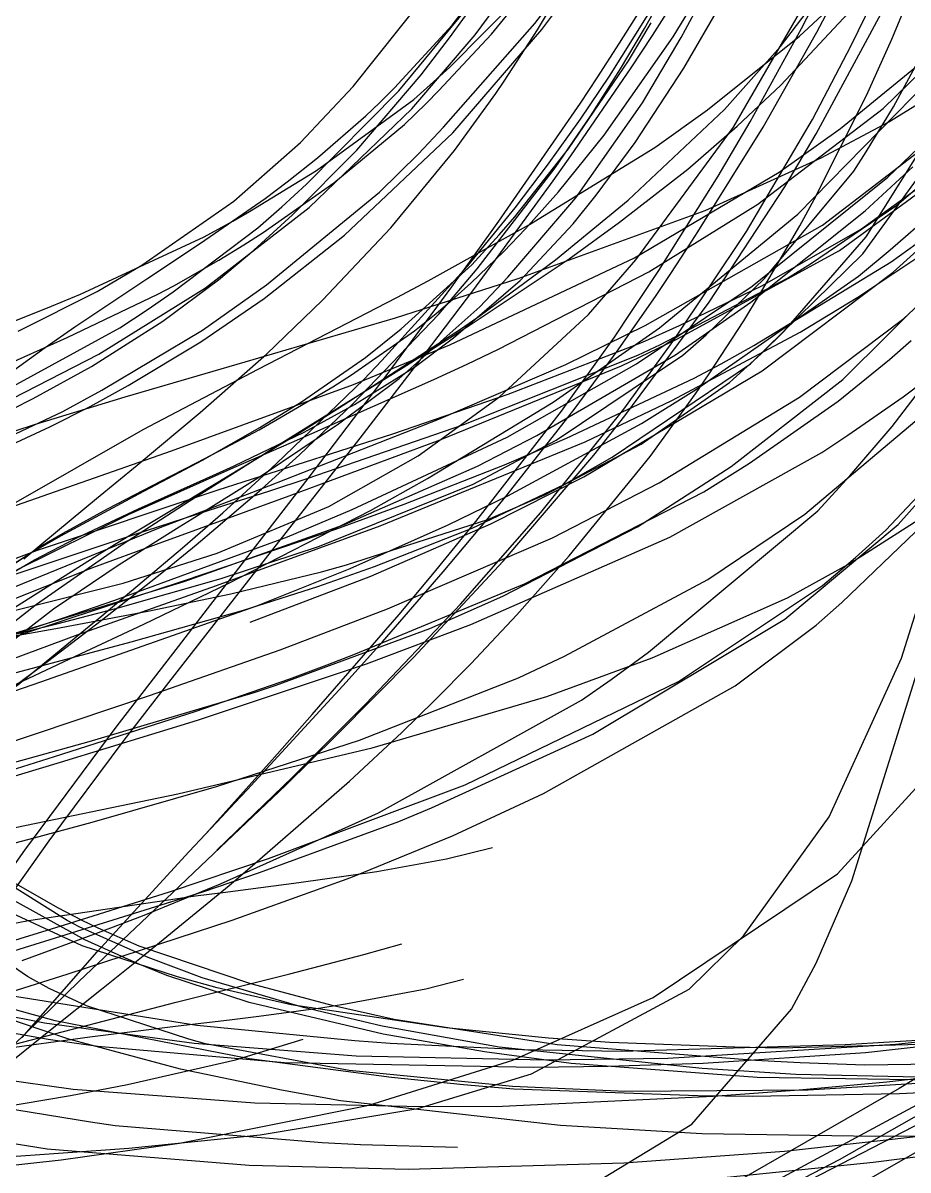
# Model space of a CAD drawing. Header units: metres. Extents: x -307 to 280, y -97 to 158.
# Drawn here: x -232.6 to -191, y -55.1 to -1 of the extents above; entities that cross this region are included whole.
import ezdxf

# ---------------------------------------------------------------- set-up
doc = ezdxf.new("R2010")
doc.units = ezdxf.units.M

msp = doc.modelspace()

# ---------------------------------------------------------------- linework, layer by layer
for p, q in [((-203.367, -1.272, -1547.087), (-200.787, 3.355, -1545.354)), ((-196.964, -2.118, -1514.246), (-192.757, 3.422, -1514.171)), ((-211.351, -1.565, -1519.353), (-207.828, 3.156, -1515.88)), ((-195.97, -1.267, -1548.672), (-194.155, 2.272, -1546.493)), ((-208.534, -1.036, -1522.045), (-206.228, 1.992, -1519.775)), ((-205.018, -3.521, -1548.226), (-201.62, 1.908, -1546.263)), ((-212.551, -1.721, -1523.401), (-210.168, 1.607, -1521.03)), ((-212.429, -1.11, -1529.98), (-210.444, 1.453, -1528.359)), ((-210.575, -1.538, -1522.445), (-208.292, 1.274, -1520.185)), ((-208.409, -1.333, -1542.326), (-206.723, 1.473, -1541.299)), ((-208.211, -1.328, -1521.225), (-206.165, 1.42, -1519.17)), ((-202.022, -1.673, -1533.03), (-200.49, 0.844, -1531.695)), ((-196.954, -3.947, -1514.934), (-192.4, 0.924, -1514.653)), ((-217.092, -4.012, -1525.547), (-213.677, 0.276, -1522.254)), ((-212.531, -3.089, -1527.719), (-209.148, 0.339, -1525.236)), ((-201.645, -1.704, -1537.515), (-200.477, 0.473, -1536.481)), ((-199.179, -5.93, -1526.294), (-195.541, 0.369, -1521.613)), ((-195.254, -1.44, -1547.917), (-194.339, 0.295, -1546.809)), ((-193.633, -2.074, -1542.214), (-192.616, 0.016, -1540.603)), ((-214.937, -4.206, -1522.173), (-211.502, -0.047, -1519.206)), ((-204.544, -1.962, -1548.566), (-203.463, -0.251, -1548.005)), ((-202.995, -1.6, -1548.045), (-201.999, -0.051, -1547.445)), ((-201.513, -3.143, -1533.756), (-199.712, -0.026, -1532.116)), ((-196.071, -1.639, -1518.939), (-194.366, -0.055, -1518.533)), ((-194.142, -5.987, -1530.662), (-187.006, -0.131, -1530.486)), ((-191.719, -1.771, -1542.115), (-191.047, -0.163, -1540.807)), ((-212.834, -5.927, -1525.369), (-208.534, -1.036, -1522.045)), ((-204.124, -2.799, -1534.166), (-203.05, -1, -1533.253)), ((-195.294, -6.24, -1543.687), (-192.222, -0.573, -1539.87)), ((-192.131, -5.047, -1520.779), (-187.931, -0.94, -1519.724)), ((-215.147, -4.064, -1531.512), (-212.429, -1.11, -1529.98)), ((-214.333, -5.055, -1521.684), (-211.351, -1.565, -1519.353)), ((-213.051, -4.201, -1524.456), (-210.575, -1.538, -1522.445)), ((-212.404, -6.188, -1524.552), (-208.211, -1.328, -1521.225)), ((-209.979, -3.748, -1543.027), (-208.409, -1.333, -1542.326)), ((-204.506, -3.18, -1547.67), (-203.367, -1.272, -1547.087)), ((-204.002, -3.134, -1548.547), (-202.995, -1.6, -1548.045)), ((-198.402, -5.673, -1550.799), (-195.97, -1.267, -1548.672)), ((-197.787, -5.915, -1550.245), (-195.254, -1.44, -1547.917)), ((-213.881, -3.459, -1524.572), (-212.551, -1.721, -1523.401)), ((-205.597, -3.593, -1549.007), (-204.544, -1.962, -1548.566)), ((-205.269, -6.299, -1535.005), (-202.022, -1.673, -1533.03)), ((-203.463, -4.778, -1538.745), (-201.645, -1.704, -1537.515)), ((-200.408, -5.101, -1519.647), (-196.071, -1.639, -1518.939)), ((-199.607, -5.089, -1514.149), (-196.964, -2.118, -1514.246)), ((-195.463, -5.561, -1544.607), (-193.633, -2.074, -1542.214)), ((-192.909, -4.434, -1544.134), (-191.719, -1.771, -1542.115)), ((-191.87, -5.674, -1526.352), (-186.904, -2.628, -1525.449)), ((-214.236, -4.617, -1528.754), (-212.531, -3.089, -1527.719)), ((-206.944, -6.948, -1535.844), (-204.124, -2.799, -1534.166)), ((-206.839, -7.269, -1549.346), (-204.002, -3.134, -1548.547)), ((-205.911, -5.399, -1548.212), (-204.506, -3.18, -1547.67)), ((-203.804, -6.642, -1535.319), (-201.513, -3.143, -1533.756)), ((-191.638, -4.96, -1525.981), (-190.602, -3.041, -1524.395)), ((-216.92, -7, -1526.708), (-213.881, -3.459, -1524.572)), ((-210.374, -4.336, -1543.178), (-209.979, -3.748, -1543.027)), ((-206.384, -5.543, -1548.785), (-205.018, -3.521, -1548.226)), ((-206.381, -4.789, -1549.276), (-205.597, -3.593, -1549.007)), ((-196.146, -10.023, -1513.434), (-189.994, -3.734, -1513.46)), ((-219.575, -6.648, -1527.301), (-217.092, -4.012, -1525.547)), ((-219.294, -8.609, -1524.892), (-214.937, -4.206, -1522.173)), ((-215.856, -4.775, -1531.835), (-215.147, -4.064, -1531.512)), ((-213.646, -4.802, -1524.896), (-213.051, -4.201, -1524.456)), ((-199.001, -5.882, -1514.967), (-196.954, -3.947, -1514.934)), ((-191.908, -8.286, -1530.6), (-187.714, -4.25, -1530.293)), ((-191.489, -9.601, -1529.582), (-184.785, -3.836, -1527.684)), ((-218.812, -7.962, -1530.672), (-214.236, -4.617, -1528.754)), ((-216.49, -5.385, -1532.088), (-215.856, -4.775, -1531.835)), ((-214.679, -5.795, -1525.599), (-213.646, -4.802, -1524.896)), ((-212.323, -7.023, -1543.654), (-210.374, -4.336, -1543.178)), ((-210.223, -10.356, -1549.691), (-206.381, -4.789, -1549.276)), ((-206.605, -9.255, -1539.899), (-203.463, -4.778, -1538.745)), ((-195.387, -9.33, -1547.313), (-192.909, -4.434, -1544.134)), ((-219.156, -9.705, -1524.262), (-214.333, -5.055, -1521.684)), ((-218.778, -7.363, -1532.676), (-216.49, -5.385, -1532.088)), ((-207.57, -7.839, -1548.63), (-205.911, -5.399, -1548.212)), ((-204.137, -9.357, -1513.757), (-199.607, -5.089, -1514.149)), ((-202.886, -6.873, -1519.926), (-200.408, -5.101, -1519.647)), ((-198.028, -9.549, -1521.529), (-192.131, -5.047, -1520.779)), ((-194.985, -10.535, -1528.374), (-188.185, -5.319, -1527.274)), ((-192.929, -11.09, -1528.441), (-189.335, -5.338, -1523.531)), ((-192.925, -7.089, -1527.696), (-191.638, -4.96, -1525.981)), ((-217.998, -8.549, -1527.321), (-214.679, -5.795, -1525.599)), ((-214.021, -7.176, -1526.165), (-212.834, -5.927, -1525.369)), ((-207.932, -7.706, -1549.234), (-206.384, -5.543, -1548.785)), ((-203.775, -12.18, -1530.658), (-199.179, -5.93, -1526.294)), ((-201.332, -7.895, -1514.929), (-199.001, -5.882, -1514.967)), ((-200.857, -10.857, -1552.008), (-197.787, -5.915, -1550.245)), ((-199.895, -8.229, -1551.771), (-198.402, -5.673, -1550.799)), ((-198.573, -10.835, -1547.474), (-195.463, -5.561, -1544.607)), ((-195.051, -7.373, -1526.745), (-191.87, -5.674, -1526.352)), ((-193.198, -10.749, -1529.516), (-185.91, -5.445, -1528.106)), ((-217.506, -11.007, -1527.327), (-212.404, -6.188, -1524.552)), ((-207.42, -8.974, -1535.861), (-205.269, -6.299, -1535.005)), ((-197.034, -8.044, -1530.597), (-194.142, -5.987, -1530.662)), ((-196.756, -8.732, -1545.127), (-195.294, -6.24, -1543.687)), ((-194.185, -11.727, -1529.706), (-186.642, -6.198, -1528.678)), ((-222.712, -9.414, -1528.757), (-219.575, -6.648, -1527.301)), ((-219.94, -10.057, -1528.253), (-216.92, -7, -1526.708)), ((-215.316, -10.658, -1543.759), (-212.323, -7.023, -1543.654)), ((-209.479, -10.143, -1536.708), (-206.944, -6.948, -1535.844)), ((-208.786, -10.516, -1520.179), (-202.886, -6.873, -1519.926)), ((-205.646, -9.129, -1536.226), (-203.804, -6.642, -1535.319)), ((-220.202, -8.496, -1532.879), (-218.778, -7.363, -1532.676)), ((-215.857, -8.981, -1527.244), (-214.021, -7.176, -1526.165)), ((-207.666, -8.447, -1549.488), (-206.839, -7.269, -1549.346)), ((-200.516, -9.848, -1527.058), (-195.051, -7.373, -1526.745)), ((-193.515, -8.002, -1528.418), (-192.925, -7.089, -1527.696)), ((-221.97, -9.902, -1531.544), (-218.812, -7.962, -1530.672)), ((-211.258, -12.598, -1548.771), (-207.57, -7.839, -1548.63)), ((-209.458, -9.719, -1549.511), (-207.932, -7.706, -1549.234)), ((-204.555, -10.406, -1514.754), (-201.332, -7.895, -1514.929)), ((-203.847, -12.071, -1530.082), (-197.034, -8.044, -1530.597)), ((-197.725, -13.058, -1532.104), (-193.515, -8.002, -1528.418)), ((-192.983, -9.866, -1531.037), (-190.741, -7.788, -1530.869)), ((-191.661, -12.753, -1529.865), (-186.483, -8.051, -1529.388)), ((-221.33, -10.879, -1528.469), (-217.998, -8.549, -1527.321)), ((-221.242, -9.282, -1532.951), (-220.202, -8.496, -1532.879)), ((-220.443, -9.671, -1525.489), (-219.294, -8.609, -1524.892)), ((-211.413, -13.57, -1549.352), (-207.666, -8.447, -1549.488)), ((-202.692, -12.672, -1552.835), (-199.895, -8.229, -1551.771)), ((-198.307, -13.416, -1530.744), (-191.908, -8.286, -1530.6)), ((-193.088, -11.884, -1532.645), (-190.488, -8.299, -1530.146)), ((-221.177, -13.355, -1529.307), (-215.857, -8.981, -1527.244)), ((-208.969, -10.713, -1536.264), (-207.42, -8.974, -1535.861)), ((-206.735, -10.478, -1536.637), (-205.646, -9.129, -1536.226)), ((-200.321, -14.165, -1547.461), (-196.756, -8.732, -1545.127)), ((-193.331, -13.939, -1533.429), (-185.868, -8.936, -1533.113)), ((-191.797, -11.706, -1529.429), (-188.735, -9.027, -1529.272)), ((-227.05, -12.417, -1529.599), (-222.712, -9.414, -1528.757)), ((-224.274, -11.393, -1532.701), (-221.242, -9.282, -1532.951)), ((-224.043, -13.486, -1525.727), (-219.156, -9.705, -1524.262)), ((-221.576, -10.665, -1526.013), (-220.443, -9.671, -1525.489)), ((-211.69, -12.46, -1549.627), (-209.458, -9.719, -1549.511)), ((-209.8, -12.996, -1540.132), (-206.605, -9.255, -1539.899)), ((-207.559, -12.168, -1513.347), (-204.137, -9.357, -1513.757)), ((-203.169, -12.745, -1521.714), (-198.028, -9.549, -1521.529)), ((-196.052, -10.566, -1548.044), (-195.387, -9.33, -1547.313)), ((-195.548, -12.365, -1530.199), (-191.489, -9.601, -1529.582)), ((-222.765, -10.359, -1531.723), (-221.97, -9.902, -1531.544)), ((-221.767, -11.725, -1528.959), (-219.94, -10.057, -1528.253)), ((-210.211, -10.999, -1536.879), (-209.479, -10.143, -1536.708)), ((-209.317, -13.059, -1526.787), (-200.516, -9.848, -1527.058)), ((-202.672, -15.378, -1513.143), (-196.146, -10.023, -1513.434)), ((-198.369, -14.169, -1531.272), (-192.983, -9.866, -1531.037)), ((-225.56, -13.677, -1527.245), (-221.576, -10.665, -1526.013)), ((-224.108, -11.09, -1531.969), (-222.765, -10.359, -1531.723)), ((-218.53, -14.075, -1543.201), (-215.316, -10.658, -1543.759)), ((-213.553, -13.16, -1520.107), (-208.786, -10.516, -1520.179)), ((-212.439, -13.452, -1549.552), (-210.223, -10.356, -1549.691)), ((-209.989, -11.779, -1536.44), (-208.969, -10.713, -1536.264)), ((-209.231, -13.144, -1537.141), (-206.735, -10.478, -1536.637)), ((-206.926, -12.123, -1514.555), (-204.555, -10.406, -1514.754)), ((-203.333, -15.273, -1528.782), (-194.985, -10.535, -1528.374)), ((-197.952, -13.828, -1549.718), (-196.052, -10.566, -1548.044)), ((-197.852, -13.397, -1529.853), (-193.198, -10.749, -1529.516)), ((-191.163, -14.93, -1514.082), (-186.171, -10.311, -1513.672)), ((-229.288, -13.499, -1532.235), (-224.108, -11.09, -1531.969)), ((-222.243, -11.471, -1528.715), (-221.33, -10.879, -1528.469)), ((-221.284, -13.994, -1528.678), (-217.506, -11.007, -1527.327)), ((-211.504, -12.404, -1537.055), (-210.211, -10.999, -1536.879)), ((-201.988, -15.956, -1549.398), (-198.573, -10.835, -1547.474)), ((-201.423, -11.738, -1552.263), (-200.857, -10.857, -1552.008)), ((-196.791, -15.532, -1532.049), (-192.929, -11.09, -1528.441)), ((-191.751, -12.266, -1534.634), (-190.177, -11.129, -1534.7)), ((-226.801, -13.07, -1532.108), (-224.274, -11.393, -1532.701)), ((-223.433, -13.122, -1529.445), (-221.767, -11.725, -1528.959)), ((-223.42, -12.193, -1528.972), (-222.243, -11.471, -1528.715)), ((-211.54, -13.263, -1536.548), (-209.989, -11.779, -1536.44)), ((-202.136, -12.822, -1552.537), (-201.423, -11.738, -1552.263)), ((-201.852, -15.911, -1529.938), (-194.185, -11.727, -1529.706)), ((-198.382, -17.067, -1535.71), (-193.088, -11.884, -1532.645)), ((-193.3, -12.949, -1529.497), (-191.797, -11.706, -1529.429)), ((-229.148, -13.66, -1529.686), (-227.05, -12.417, -1529.599)), ((-225.544, -13.39, -1529.255), (-223.42, -12.193, -1528.972)), ((-214.827, -15.43, -1536.8), (-211.504, -12.404, -1537.055)), ((-212.533, -16.172, -1528.917), (-203.847, -12.071, -1530.082)), ((-211.586, -15.232, -1513.975), (-206.926, -12.123, -1514.555)), ((-211.115, -14.792, -1512.83), (-207.559, -12.168, -1513.347)), ((-206.01, -14.752, -1532.371), (-203.775, -12.18, -1530.658)), ((-198.225, -16.213, -1534.155), (-191.751, -12.266, -1534.634)), ((-196.632, -13.044, -1530.318), (-195.548, -12.365, -1530.199)), ((-215.736, -16.908, -1549.068), (-211.69, -12.46, -1549.627)), ((-213.061, -14.725, -1548.607), (-211.258, -12.598, -1548.771)), ((-210.244, -16.38, -1521.352), (-203.169, -12.745, -1521.714)), ((-203.976, -14.614, -1553.119), (-202.692, -12.672, -1552.835)), ((-202.823, -13.847, -1552.756), (-202.136, -12.822, -1552.537)), ((-200.922, -18.26, -1529.717), (-193.3, -12.949, -1529.497)), ((-197.832, -17.406, -1530.285), (-191.661, -12.753, -1529.865)), ((-230.191, -15.329, -1530.667), (-226.801, -13.07, -1532.108)), ((-229.937, -13.784, -1532.235), (-229.288, -13.499, -1532.235)), ((-229.075, -16.615, -1526.205), (-224.043, -13.486, -1525.727)), ((-226.297, -13.795, -1529.319), (-225.544, -13.39, -1529.255)), ((-226.053, -15.068, -1529.887), (-223.433, -13.122, -1529.445)), ((-224.192, -15.492, -1530.033), (-221.177, -13.355, -1529.307)), ((-215.534, -17.638, -1548.868), (-212.439, -13.452, -1549.552)), ((-215.104, -14.9, -1526.252), (-209.317, -13.059, -1526.787)), ((-215.039, -13.954, -1520.05), (-213.553, -13.16, -1520.107)), ((-212.363, -15.854, -1537.109), (-209.231, -13.144, -1537.141)), ((-212.302, -13.948, -1536.551), (-211.54, -13.263, -1536.548)), ((-211.125, -14.385, -1540.036), (-209.8, -12.996, -1540.132)), ((-203.741, -17.08, -1530.667), (-198.307, -13.416, -1530.744)), ((-202.619, -16.161, -1530.46), (-196.632, -13.044, -1530.318)), ((-201.717, -15.273, -1529.864), (-197.852, -13.397, -1529.853)), ((-200.473, -15.713, -1533.855), (-197.725, -13.058, -1532.104)), ((-194.037, -17.804, -1520.77), (-189.627, -13.437, -1519.774)), ((-232.875, -15.533, -1529.239), (-229.148, -13.66, -1529.686)), ((-231.301, -14.36, -1532.186), (-229.937, -13.784, -1532.235)), ((-230.553, -15.839, -1529.09), (-226.297, -13.795, -1529.319)), ((-226.797, -14.533, -1527.524), (-225.56, -13.677, -1527.245)), ((-224.259, -16.043, -1529.352), (-221.284, -13.994, -1528.678)), ((-221.572, -17.327, -1519.489), (-215.039, -13.954, -1520.05)), ((-213.726, -16.64, -1548.9), (-211.413, -13.57, -1549.352)), ((-213.182, -14.699, -1536.504), (-212.302, -13.948, -1536.551)), ((-204.611, -16.407, -1553.096), (-202.823, -13.847, -1552.756)), ((-198.697, -15.046, -1550.282), (-197.952, -13.828, -1549.718)), ((-196.045, -15.581, -1533.47), (-193.331, -13.939, -1533.429)), ((-234.571, -15.66, -1531.815), (-231.301, -14.36, -1532.186)), ((-228.082, -15.372, -1527.746), (-226.797, -14.533, -1527.524)), ((-221.178, -16.615, -1542.305), (-218.53, -14.075, -1543.201)), ((-214.514, -17.408, -1539.102), (-211.125, -14.385, -1540.036)), ((-204.297, -19.524, -1548.777), (-200.321, -14.165, -1547.461)), ((-201.909, -16.651, -1531.342), (-198.369, -14.169, -1531.272)), ((-229.409, -17.192, -1529.956), (-226.053, -15.068, -1529.887)), ((-222.173, -16.982, -1525.201), (-215.104, -14.9, -1526.252)), ((-217.112, -18.958, -1547.583), (-213.061, -14.725, -1548.607)), ((-214.195, -15.512, -1536.387), (-213.182, -14.699, -1536.504)), ((-211.992, -15.412, -1512.693), (-211.115, -14.792, -1512.83)), ((-210.201, -18.624, -1534.767), (-206.01, -14.752, -1532.371)), ((-204.79, -15.813, -1553.233), (-203.976, -14.614, -1553.119)), ((-200.323, -17.542, -1551.266), (-198.697, -15.046, -1550.282)), ((-196.069, -18.64, -1514.272), (-191.163, -14.93, -1514.082)), ((-233.271, -18.216, -1527.815), (-228.082, -15.372, -1527.746)), ((-231.603, -16.299, -1529.887), (-230.191, -15.329, -1530.667)), ((-228.924, -18.319, -1530.419), (-224.192, -15.492, -1530.033)), ((-217.832, -19.2, -1511.631), (-211.992, -15.412, -1512.693)), ((-217.17, -17.589, -1535.602), (-214.195, -15.512, -1536.387)), ((-216.515, -16.78, -1536.43), (-214.827, -15.43, -1536.8)), ((-212.366, -15.738, -1513.866), (-211.586, -15.232, -1513.975)), ((-207.677, -18.881, -1512.781), (-202.672, -15.378, -1513.143)), ((-207.072, -17.1, -1528.77), (-203.333, -15.273, -1528.782)), ((-203.459, -16.053, -1529.812), (-201.717, -15.273, -1529.864)), ((-202.086, -18.801, -1533.388), (-196.045, -15.581, -1533.47)), ((-197.872, -16.606, -1532.895), (-196.791, -15.532, -1532.049)), ((-233.939, -17.342, -1528.415), (-230.553, -15.839, -1529.09)), ((-227.684, -18.094, -1529.7), (-224.259, -16.043, -1529.352)), ((-217.073, -18.047, -1528.153), (-212.533, -16.172, -1528.917)), ((-214.732, -17.238, -1513.492), (-212.366, -15.738, -1513.866)), ((-214.205, -17.222, -1536.838), (-212.363, -15.854, -1537.109)), ((-209.79, -18.505, -1529.238), (-203.459, -16.053, -1529.812)), ((-207.286, -19.298, -1553.185), (-204.79, -15.813, -1553.233)), ((-204.46, -17.165, -1529.908), (-201.852, -15.911, -1529.938)), ((-204.348, -19.207, -1550.196), (-201.988, -15.956, -1549.398)), ((-203.681, -16.669, -1530.447), (-202.619, -16.161, -1530.46)), ((-201.558, -16.663, -1534.445), (-200.473, -15.713, -1533.855)), ((-191.828, -16.863, -1517.827), (-190.817, -15.97, -1517.741)), ((-233.719, -19.006, -1525.847), (-229.075, -16.615, -1526.205)), ((-233.523, -17.694, -1528.556), (-231.603, -16.299, -1529.887)), ((-224.291, -19.362, -1540.729), (-221.178, -16.615, -1542.305)), ((-216.755, -20.568, -1547.859), (-213.726, -16.64, -1548.9)), ((-211.878, -19.938, -1529.69), (-203.681, -16.669, -1530.447)), ((-211.725, -17.091, -1521.227), (-210.244, -16.38, -1521.352)), ((-208.438, -20.455, -1531.263), (-201.909, -16.651, -1531.342)), ((-207.525, -20.664, -1536.405), (-201.558, -16.663, -1534.445)), ((-206.63, -19.154, -1553.18), (-204.611, -16.407, -1553.096)), ((-199.764, -17.074, -1534.02), (-198.225, -16.213, -1534.155)), ((-199.373, -17.946, -1533.92), (-197.872, -16.606, -1532.895)), ((-191.708, -20.019, -1531.144), (-189.083, -16.588, -1530.836)), ((-191.427, -24.644, -1533.052), (-184.359, -16.702, -1531.853)), ((-232.166, -18.702, -1529.67), (-229.409, -17.192, -1529.956)), ((-227.835, -18.634, -1524.096), (-222.173, -16.982, -1525.201)), ((-219.528, -18.859, -1535.281), (-216.515, -16.78, -1536.43)), ((-218.998, -19.89, -1512.685), (-214.732, -17.238, -1513.492)), ((-217.021, -18.992, -1536.016), (-214.205, -17.222, -1536.838)), ((-216.595, -17.809, -1548.881), (-215.736, -16.908, -1549.068)), ((-213.285, -17.817, -1521.069), (-211.725, -17.091, -1521.227)), ((-213.063, -19.687, -1528.466), (-207.072, -17.1, -1528.77)), ((-212.996, -20.66, -1529.298), (-204.46, -17.165, -1529.908)), ((-209.835, -20.53, -1530.384), (-203.741, -17.08, -1530.667)), ((-204.896, -21.472, -1537.544), (-198.382, -17.067, -1535.71)), ((-201.032, -17.754, -1533.902), (-199.764, -17.074, -1534.02)), ((-194.255, -18.825, -1517.971), (-191.828, -16.863, -1517.827)), ((-192.009, -24.906, -1533.291), (-184.628, -17.053, -1532.584)), ((-226.977, -20.163, -1518.773), (-221.572, -17.327, -1519.489)), ((-220.71, -21.788, -1547.393), (-216.595, -17.809, -1548.881)), ((-219.998, -20.772, -1520.038), (-213.285, -17.817, -1521.069)), ((-219.211, -22.476, -1547.429), (-215.534, -17.638, -1548.868)), ((-218.041, -18.154, -1535.303), (-217.17, -17.589, -1535.602)), ((-217.78, -19.906, -1537.564), (-214.929, -17.756, -1538.956)), ((-214.929, -17.756, -1538.956), (-214.514, -17.408, -1539.102)), ((-207.038, -20.581, -1533.231), (-201.032, -17.754, -1533.902)), ((-206.222, -22.396, -1530.56), (-197.832, -17.406, -1530.285)), ((-200.963, -18.488, -1551.599), (-200.323, -17.542, -1551.266)), ((-199.293, -21.916, -1521.402), (-194.037, -17.804, -1520.77)), ((-230.768, -19.317, -1530.405), (-228.924, -18.319, -1530.419)), ((-229.481, -19.076, -1529.74), (-227.684, -18.094, -1529.7)), ((-225.645, -21.179, -1526.358), (-217.073, -18.047, -1528.153)), ((-220.73, -19.733, -1534.049), (-218.041, -18.154, -1535.303)), ((-203.528, -20.853, -1535.952), (-199.373, -17.946, -1533.92)), ((-203.509, -19.877, -1529.763), (-200.922, -18.26, -1529.717)), ((-195.817, -24.161, -1520.024), (-188.419, -17.916, -1518.872)), ((-191.191, -18.621, -1523.479), (-190.173, -17.857, -1523.377)), ((-233.143, -19.201, -1529.513), (-232.166, -18.702, -1529.67)), ((-232.092, -19.924, -1523.116), (-227.835, -18.634, -1524.096)), ((-221.481, -20.07, -1534.289), (-219.528, -18.859, -1535.281)), ((-215.228, -20.376, -1528.45), (-209.79, -18.505, -1529.238)), ((-214.03, -21.409, -1536.307), (-210.201, -18.624, -1534.767)), ((-213.587, -22.474, -1512.189), (-207.677, -18.881, -1512.781)), ((-206.16, -20.752, -1533.243), (-202.086, -18.801, -1533.388)), ((-203.097, -21.431, -1552.394), (-200.963, -18.488, -1551.599)), ((-202.687, -22.677, -1514.306), (-196.069, -18.64, -1514.272)), ((-198.432, -21.747, -1518.081), (-194.255, -18.825, -1517.971)), ((-193.79, -20.435, -1523.708), (-191.191, -18.621, -1523.479)), ((-235.806, -21.687, -1529.669), (-230.768, -19.317, -1530.405)), ((-231.373, -20.037, -1529.661), (-229.481, -19.076, -1529.74)), ((-227.267, -21.85, -1538.715), (-224.291, -19.362, -1540.729)), ((-219.732, -20.383, -1511.257), (-217.832, -19.2, -1511.631)), ((-219.62, -21.354, -1546.655), (-217.112, -18.958, -1547.583)), ((-219.394, -20.287, -1535.014), (-217.021, -18.992, -1536.016)), ((-211.318, -24.494, -1552.189), (-207.286, -19.298, -1553.185)), ((-209.835, -23.239, -1552.717), (-206.63, -19.154, -1553.18)), ((-208.251, -24.079, -1550.578), (-204.348, -19.207, -1550.196)), ((-235.734, -21.1, -1522.169), (-232.092, -19.924, -1523.116)), ((-221.868, -23.131, -1527.491), (-213.063, -19.687, -1528.466)), ((-221.519, -20.175, -1533.626), (-220.73, -19.733, -1534.049)), ((-221.326, -22.279, -1535.135), (-217.78, -19.906, -1537.564)), ((-220.737, -20.968, -1512.324), (-218.998, -19.89, -1512.685)), ((-219.252, -22.471, -1528.459), (-211.878, -19.938, -1529.69)), ((-209.809, -23.287, -1529.766), (-203.509, -19.877, -1529.763)), ((-205.75, -21.37, -1549.049), (-204.297, -19.524, -1548.777)), ((-191.263, -30.94, -1528.526), (-187.737, -19.653, -1524.127)), ((-233.973, -21.249, -1529.344), (-231.373, -20.037, -1529.661)), ((-233.287, -23.78, -1517.619), (-226.977, -20.163, -1518.773)), ((-224.968, -23.553, -1510.103), (-219.732, -20.383, -1511.257)), ((-224.193, -21.605, -1532.533), (-221.481, -20.07, -1534.289)), ((-223.113, -21.03, -1532.649), (-221.519, -20.175, -1533.626)), ((-222.694, -21.873, -1533.099), (-219.394, -20.287, -1535.014)), ((-222.27, -22.637, -1527.065), (-215.228, -20.376, -1528.45)), ((-217.132, -23.939, -1529.78), (-209.835, -20.53, -1530.384)), ((-211.231, -21.897, -1531.173), (-208.438, -20.455, -1531.263)), ((-195.022, -21.251, -1523.807), (-193.79, -20.435, -1523.708)), ((-193.699, -22.352, -1531.315), (-191.708, -20.019, -1531.144)), ((-224.817, -23.543, -1511.368), (-220.737, -20.968, -1512.324)), ((-224.434, -21.718, -1531.735), (-223.113, -21.03, -1532.649)), ((-222.71, -21.953, -1519.531), (-219.998, -20.772, -1520.038)), ((-220.104, -23.293, -1528.409), (-212.996, -20.66, -1529.298)), ((-218.294, -22.542, -1547.188), (-216.755, -20.568, -1547.859)), ((-215.821, -24.703, -1532.564), (-206.16, -20.752, -1533.243)), ((-211.437, -22.748, -1537.097), (-207.525, -20.664, -1536.405)), ((-209.971, -21.838, -1532.866), (-207.038, -20.581, -1533.231)), ((-208.071, -23.241, -1537.335), (-203.528, -20.853, -1535.952)), ((-233.924, -24.072, -1524.272), (-225.645, -21.179, -1526.358)), ((-226.917, -23.059, -1530.337), (-224.193, -21.605, -1532.533)), ((-221.407, -22.97, -1545.861), (-219.62, -21.354, -1546.655)), ((-218.235, -23.786, -1537.386), (-214.03, -21.409, -1536.307)), ((-210.033, -26.367, -1548.986), (-205.75, -21.37, -1549.049)), ((-207.16, -22.753, -1537.927), (-204.896, -21.472, -1537.544)), ((-206.913, -26.116, -1552.94), (-203.097, -21.431, -1552.394)), ((-202.18, -25.24, -1524.275), (-195.022, -21.251, -1523.807)), ((-229.178, -23.42, -1537.171), (-227.267, -21.85, -1538.715)), ((-226.824, -23.788, -1518.629), (-222.71, -21.953, -1519.531)), ((-225.669, -22.351, -1530.786), (-224.434, -21.718, -1531.735)), ((-223.528, -22.256, -1532.552), (-222.694, -21.873, -1533.099)), ((-222.693, -23.604, -1546.467), (-220.71, -21.788, -1547.393)), ((-217.499, -24.635, -1530.78), (-211.231, -21.897, -1531.173)), ((-214.683, -23.677, -1532.208), (-209.971, -21.838, -1532.866)), ((-203.697, -24.747, -1521.627), (-199.293, -21.916, -1521.402)), ((-200.569, -23.103, -1518.099), (-198.432, -21.747, -1518.081)), ((-228.668, -23.908, -1527.944), (-225.669, -22.351, -1530.786)), ((-227.204, -23.902, -1529.491), (-223.528, -22.256, -1532.552)), ((-224.673, -24.375, -1532.157), (-221.326, -22.279, -1535.135)), ((-223.441, -23.009, -1526.812), (-222.27, -22.637, -1527.065)), ((-222.315, -26.501, -1545.766), (-219.211, -22.476, -1547.429)), ((-221.216, -26.256, -1545.57), (-218.294, -22.542, -1547.188)), ((-221.02, -23.054, -1528.115), (-219.252, -22.471, -1528.459)), ((-216.276, -23.986, -1511.871), (-213.587, -22.474, -1512.189)), ((-210.602, -24.615, -1530.585), (-206.222, -22.396, -1530.56)), ((-207.71, -25.27, -1514.223), (-202.687, -22.677, -1514.306)), ((-195.212, -23.992, -1531.417), (-193.699, -22.352, -1531.315)), ((-231.964, -25.845, -1524.593), (-223.441, -23.009, -1526.812)), ((-227.381, -23.304, -1529.933), (-226.917, -23.059, -1530.337)), ((-226.175, -24.784, -1526.853), (-221.868, -23.131, -1527.491)), ((-223.868, -23.972, -1527.503), (-221.02, -23.054, -1528.115)), ((-223.559, -24.822, -1544.743), (-221.407, -22.97, -1545.861)), ((-218.674, -25.666, -1537.22), (-211.437, -22.748, -1537.097)), ((-211.494, -24.808, -1538.231), (-207.16, -22.753, -1537.927)), ((-209.024, -27.441, -1517.911), (-200.569, -23.103, -1518.099)), ((-193.653, -26.452, -1533.466), (-188.342, -23.043, -1532.075)), ((-231.661, -25.473, -1534.761), (-229.178, -23.42, -1537.171)), ((-230.852, -25.178, -1526.214), (-227.381, -23.304, -1529.933)), ((-228.329, -25.59, -1509.292), (-224.968, -23.553, -1510.103)), ((-226.422, -24.576, -1510.964), (-224.817, -23.543, -1511.368)), ((-226.349, -25.563, -1527.367), (-220.104, -23.293, -1528.409)), ((-223.228, -24.086, -1546.197), (-222.693, -23.604, -1546.467)), ((-217.911, -24.855, -1531.716), (-214.683, -23.677, -1532.208)), ((-212.613, -24.665, -1529.73), (-209.809, -23.287, -1529.766)), ((-210.87, -24.516, -1552.474), (-209.835, -23.239, -1552.717)), ((-210.742, -24.4, -1537.872), (-208.071, -23.241, -1537.335)), ((-232.925, -26.782, -1517.014), (-227.669, -24.172, -1518.432)), ((-230.751, -25.056, -1525.55), (-228.668, -23.908, -1527.944)), ((-230.103, -25.272, -1526.406), (-227.204, -23.902, -1529.491)), ((-227.669, -24.172, -1518.432), (-226.824, -23.788, -1518.629)), ((-227.459, -25.121, -1526.637), (-223.868, -23.972, -1527.503)), ((-225.122, -25.744, -1545.123), (-223.228, -24.086, -1546.197)), ((-223.498, -25.991, -1537.966), (-218.235, -23.786, -1537.386)), ((-222.953, -27.4, -1510.861), (-216.276, -23.986, -1511.871)), ((-220.18, -25.219, -1529.462), (-217.132, -23.939, -1529.78)), ((-212.035, -28.398, -1550.143), (-208.251, -24.079, -1550.578)), ((-203.181, -30.656, -1531.613), (-195.212, -23.992, -1531.417)), ((-200.391, -27.239, -1520.379), (-195.817, -24.161, -1520.024)), ((-234.055, -27.991, -1525.304), (-226.175, -24.784, -1526.853)), ((-228.114, -26.525, -1528.325), (-225.283, -24.753, -1531.563)), ((-227.962, -25.585, -1510.557), (-226.422, -24.576, -1510.964)), ((-225.283, -24.753, -1531.563), (-224.673, -24.375, -1532.157)), ((-225.046, -27.332, -1529.981), (-217.499, -24.635, -1530.78)), ((-224.487, -25.599, -1544.22), (-223.559, -24.822, -1544.743)), ((-223.966, -26.92, -1530.667), (-217.911, -24.855, -1531.716)), ((-223.522, -27.522, -1531.754), (-215.821, -24.703, -1532.564)), ((-217.404, -26.547, -1538.246), (-210.742, -24.4, -1537.872)), ((-217.238, -26.714, -1529.589), (-212.613, -24.665, -1529.73)), ((-216.252, -27.083, -1530.449), (-210.602, -24.615, -1530.585)), ((-216.084, -26.621, -1538.122), (-211.494, -24.808, -1538.231)), ((-213.336, -26.977, -1551.417), (-211.318, -24.494, -1552.189)), ((-212.845, -26.878, -1551.83), (-210.87, -24.516, -1552.474)), ((-210.038, -28.015, -1521.542), (-203.697, -24.747, -1521.627)), ((-196.76, -29.098, -1533.642), (-191.427, -24.644, -1533.052)), ((-233.577, -27.166, -1524.916), (-227.459, -25.121, -1526.637)), ((-232.372, -26.042, -1524.306), (-230.852, -25.178, -1526.214)), ((-232.098, -26.312, -1523.83), (-230.103, -25.272, -1526.406)), ((-231.829, -25.685, -1524.154), (-230.751, -25.056, -1525.55)), ((-228.315, -28.202, -1528.303), (-220.18, -25.219, -1529.462)), ((-215.468, -28.618, -1513.909), (-207.71, -25.27, -1514.223)), ((-211.552, -29.346, -1524.772), (-202.18, -25.24, -1524.275)), ((-194.084, -28.321, -1534.166), (-190.604, -24.98, -1533.821)), ((-193.429, -26.199, -1533.394), (-192.009, -24.906, -1533.291)), ((-238.191, -28.197, -1522.668), (-231.964, -25.845, -1524.593)), ((-233.783, -26.966, -1521.115), (-231.829, -25.685, -1524.154)), ((-232.608, -26.267, -1533.743), (-231.661, -25.473, -1534.761)), ((-232.001, -28.393, -1509.371), (-227.962, -25.585, -1510.557)), ((-229.352, -26.673, -1526.793), (-226.349, -25.563, -1527.367)), ((-229.162, -26.098, -1509.084), (-228.329, -25.59, -1509.292)), ((-228.929, -28.94, -1542.406), (-225.122, -25.744, -1545.123)), ((-226.105, -26.917, -1543.223), (-224.487, -25.599, -1544.22)), ((-223.309, -27.192, -1536.8), (-218.674, -25.666, -1537.22)), ((-234.395, -27.303, -1521.286), (-232.372, -26.042, -1524.306)), ((-233.387, -27.055, -1521.906), (-232.098, -26.312, -1523.83)), ((-233.293, -28.709, -1507.96), (-229.162, -26.098, -1509.084)), ((-227.919, -27.407, -1537.93), (-223.498, -25.991, -1537.966)), ((-225.774, -32.079, -1542.157), (-221.216, -26.256, -1545.57)), ((-214.254, -30.901, -1548.071), (-210.033, -26.367, -1548.986)), ((-209.385, -28.901, -1552.908), (-206.913, -26.116, -1552.94)), ((-196.633, -28.089, -1534.028), (-193.653, -26.452, -1533.466)), ((-194.983, -27.512, -1533.492), (-193.429, -26.199, -1533.394)), ((-235.586, -29.157, -1525.374), (-229.352, -26.673, -1526.793)), ((-231.207, -28.62, -1523.852), (-228.114, -26.525, -1528.325)), ((-227.799, -28.259, -1542.073), (-226.105, -26.917, -1543.223)), ((-225.262, -27.352, -1530.428), (-223.966, -26.92, -1530.667)), ((-225.163, -30.181, -1543.875), (-222.315, -26.501, -1545.766)), ((-222.853, -27.915, -1537.94), (-218.576, -26.879, -1538.245)), ((-221.629, -28.472, -1529.364), (-217.238, -26.714, -1529.589)), ((-218.751, -27.56, -1537.909), (-216.084, -26.621, -1538.122)), ((-218.576, -26.879, -1538.245), (-217.404, -26.547, -1538.246)), ((-215.711, -30.166, -1550.534), (-212.845, -26.878, -1551.83)), ((-214.925, -28.88, -1550.678), (-213.336, -26.977, -1551.417)), ((-233.174, -28.72, -1537.25), (-227.919, -27.407, -1537.93)), ((-232.976, -29.748, -1528.737), (-225.046, -27.332, -1529.981)), ((-230.048, -29.827, -1530.855), (-223.522, -27.522, -1531.754)), ((-228.269, -28.597, -1535.915), (-223.309, -27.192, -1536.8)), ((-227.282, -28.018, -1530.041), (-225.262, -27.352, -1530.428)), ((-226.951, -29.33, -1510.132), (-222.953, -27.4, -1510.861)), ((-222.252, -28.674, -1537.447), (-218.751, -27.56, -1537.909)), ((-221.942, -29.246, -1530.113), (-216.252, -27.083, -1530.449)), ((-216.981, -30.738, -1517.54), (-209.024, -27.441, -1517.911)), ((-207.14, -30.84, -1520.467), (-200.391, -27.239, -1520.379)), ((-201.772, -32.043, -1533.771), (-194.983, -27.512, -1533.492)), ((-232.553, -29.758, -1528.914), (-227.282, -28.018, -1530.041)), ((-226.763, -28.731, -1537.367), (-222.853, -27.915, -1537.94)), ((-213.474, -29.543, -1521.367), (-210.038, -28.015, -1521.542)), ((-203.007, -30.922, -1534.665), (-196.633, -28.089, -1534.028)), ((-236.931, -32.256, -1507.662), (-232.001, -28.393, -1509.371)), ((-233.454, -30.354, -1519.761), (-231.207, -28.62, -1523.852)), ((-231.799, -32.053, -1528.329), (-221.629, -28.472, -1529.364)), ((-230.729, -29.036, -1527.904), (-228.315, -28.202, -1528.303)), ((-229.537, -28.935, -1535.64), (-228.269, -28.597, -1535.915)), ((-228.96, -29.163, -1541.226), (-227.799, -28.259, -1542.073)), ((-220.533, -30.553, -1513.602), (-215.468, -28.618, -1513.909)), ((-216.476, -33.078, -1548.73), (-212.035, -28.398, -1550.143)), ((-195.291, -29.378, -1534.269), (-194.084, -28.321, -1534.166)), ((-234.505, -30.299, -1527.197), (-230.729, -29.036, -1527.904)), ((-231.753, -31.294, -1538.904), (-228.96, -29.163, -1541.226)), ((-231.098, -29.54, -1536.398), (-226.763, -28.731, -1537.367)), ((-231.053, -29.326, -1535.273), (-229.537, -28.935, -1535.64)), ((-229.691, -29.571, -1541.809), (-228.929, -28.94, -1542.406)), ((-227.542, -30.177, -1536.378), (-222.252, -28.674, -1537.447)), ((-219.024, -33.6, -1548.116), (-214.925, -28.88, -1550.678)), ((-211.553, -31.199, -1552.646), (-209.385, -28.901, -1552.908)), ((-205.806, -34.514, -1534.204), (-196.76, -29.098, -1533.642)), ((-236.404, -30.484, -1534.704), (-231.098, -29.54, -1536.398)), ((-234.822, -30.25, -1534.179), (-232.378, -29.658, -1534.921)), ((-232.969, -32.255, -1538.772), (-229.691, -29.571, -1541.809)), ((-232.378, -29.658, -1534.921), (-231.053, -29.326, -1535.273)), ((-230.174, -30.847, -1509.459), (-226.951, -29.33, -1510.132)), ((-220.722, -32.206, -1520.657), (-213.474, -29.543, -1521.367)), ((-216.467, -31.209, -1525.004), (-211.552, -29.346, -1524.772)), ((-199.094, -32.249, -1534.528), (-195.291, -29.378, -1534.269)), ((-240.845, -32.741, -1526.766), (-232.553, -29.758, -1528.914)), ((-237.768, -32.697, -1529.451), (-230.048, -29.827, -1530.855)), ((-234.415, -31.997, -1534.353), (-227.542, -30.177, -1536.378)), ((-228.25, -34.197, -1541.392), (-225.163, -30.181, -1543.875)), ((-217.572, -32.245, -1549.514), (-215.711, -30.166, -1550.534)), ((-226.69, -32.703, -1513.08), (-220.533, -30.553, -1513.602)), ((-218.319, -31.255, -1517.468), (-216.981, -30.738, -1517.54)), ((-204.934, -31.946, -1531.628), (-203.181, -30.656, -1531.613)), ((-193.603, -41.436, -1538.823), (-190.165, -30.431, -1533.851)), ((-233.781, -32.535, -1508.588), (-230.174, -30.847, -1509.459)), ((-232.596, -31.932, -1538.151), (-231.753, -31.294, -1538.904)), ((-224.427, -33.857, -1525.319), (-216.467, -31.209, -1525.004)), ((-220.07, -31.906, -1517.365), (-218.319, -31.255, -1517.468)), ((-217.892, -34.59, -1546.695), (-214.254, -30.901, -1548.071)), ((-213.28, -32.948, -1552.299), (-211.553, -31.199, -1552.646)), ((-209.306, -31.866, -1520.433), (-207.14, -30.84, -1520.467)), ((-207.968, -32.749, -1534.809), (-203.007, -30.922, -1534.665)), ((-194.676, -38.412, -1532.221), (-191.263, -30.94, -1528.526)), ((-216.788, -34.796, -1519.982), (-209.306, -31.866, -1520.433)), ((-241.271, -35.348, -1526.702), (-231.799, -32.053, -1528.329)), ((-236.06, -34.578, -1534.504), (-232.596, -31.932, -1538.151)), ((-227.875, -34.802, -1540.293), (-225.774, -32.079, -1542.157)), ((-224.536, -33.451, -1517.06), (-220.07, -31.906, -1517.365)), ((-222.089, -37.138, -1546.252), (-217.572, -32.245, -1549.514)), ((-221.751, -32.556, -1520.537), (-220.722, -32.206, -1520.657)), ((-211.816, -36.899, -1533.892), (-201.772, -32.043, -1533.771)), ((-208.135, -37.319, -1534.871), (-199.094, -32.249, -1534.528)), ((-206.338, -32.924, -1531.63), (-204.934, -31.946, -1531.628)), ((-234.096, -35.19, -1512.148), (-226.69, -32.703, -1513.08)), ((-229.524, -34.873, -1519.305), (-221.751, -32.556, -1520.537)), ((-216.194, -35.168, -1534.376), (-207.968, -32.749, -1534.809)), ((-215.905, -38.227, -1531.39), (-206.338, -32.924, -1531.63)), ((-214.802, -34.434, -1551.895), (-213.28, -32.948, -1552.299)), ((-231.153, -35.574, -1516.481), (-224.536, -33.451, -1517.06)), ((-219.954, -36.55, -1547.052), (-216.476, -33.078, -1548.73)), ((-230.871, -35.832, -1525.514), (-224.427, -33.857, -1525.319)), ((-220.904, -35.724, -1546.731), (-219.024, -33.6, -1548.116)), ((-232.55, -39.989, -1536.961), (-228.25, -34.197, -1541.392)), ((-217.263, -36.729, -1551.028), (-214.802, -34.434, -1551.895)), ((-213.409, -37.992, -1534.388), (-205.806, -34.514, -1534.204)), ((-232.562, -35.713, -1518.729), (-229.524, -34.873, -1519.305)), ((-231.409, -39.547, -1536.463), (-227.875, -34.802, -1540.293)), ((-223.531, -36.989, -1519.266), (-216.788, -34.796, -1519.982)), ((-220.266, -36.921, -1545.533), (-217.892, -34.59, -1546.695)), ((-194.278, -41.104, -1539.647), (-188.706, -34.98, -1537.789)), ((-237.214, -37.49, -1515.775), (-231.153, -35.574, -1516.481)), ((-225.345, -37.332, -1533.091), (-216.194, -35.168, -1534.376)), ((-241.267, -38.983, -1525.624), (-230.871, -35.832, -1525.514)), ((-238.228, -37.212, -1517.411), (-232.562, -35.713, -1518.729)), ((-224.029, -39.222, -1543.998), (-220.904, -35.724, -1546.731)), ((-223.514, -39.977, -1544.77), (-219.954, -36.55, -1547.052)), ((-221.84, -40.718, -1548.718), (-217.263, -36.729, -1551.028)), ((-229.39, -38.669, -1518.404), (-223.531, -36.989, -1519.266)), ((-224.593, -41.044, -1542.696), (-220.266, -36.921, -1545.533)), ((-222.668, -37.76, -1545.792), (-222.089, -37.138, -1546.252)), ((-221.071, -40.383, -1533.713), (-211.816, -36.899, -1533.892)), ((-234.118, -39.141, -1531.088), (-225.345, -37.332, -1533.091)), ((-223.283, -38.419, -1545.286), (-222.668, -37.76, -1545.792)), ((-212.412, -39.314, -1534.956), (-208.135, -37.319, -1534.871)), ((-223.333, -41.573, -1530.994), (-215.905, -38.227, -1531.39)), ((-214.942, -38.631, -1534.404), (-213.409, -37.992, -1534.388)), ((-232.115, -39.408, -1517.934), (-229.39, -38.669, -1518.404)), ((-224.812, -40.054, -1543.928), (-223.283, -38.419, -1545.286)), ((-221.503, -41.037, -1534.306), (-214.942, -38.631, -1534.404)), ((-198.71, -44.017, -1535.841), (-194.676, -38.412, -1532.221)), ((-236.303, -40.506, -1517.078), (-232.115, -39.408, -1517.934)), ((-217.207, -41.274, -1534.974), (-212.412, -39.314, -1534.956)), ((-234.918, -43.322, -1534.029), (-232.55, -39.989, -1536.961)), ((-233.706, -42.779, -1533.502), (-231.409, -39.547, -1536.463)), ((-212.689, -40.392, -1539.519), (-210.522, -39.863, -1538.498)), ((-229.153, -44.769, -1539.122), (-224.812, -40.054, -1543.928)), ((-225.746, -41.951, -1533.514), (-221.071, -40.383, -1533.713)), ((-215.972, -40.988, -1540.887), (-212.689, -40.392, -1539.519)), ((-230.554, -43.292, -1472.416), (-234.919, -40.58, -1482.205)), ((-225.595, -41.99, -1541.954), (-224.593, -41.044, -1542.696)), ((-224.165, -41.942, -1534.218), (-221.503, -41.037, -1534.306)), ((-222.934, -41.644, -1548.085), (-221.84, -40.718, -1548.718)), ((-219.653, -41.513, -1542.155), (-215.972, -40.988, -1540.887)), ((-230.998, -42.708, -1478.837), (-233.499, -41.273, -1483.348)), ((-227.019, -43.071, -1530.733), (-223.333, -41.573, -1530.994)), ((-223.233, -41.972, -1543.129), (-219.653, -41.513, -1542.155)), ((-222.782, -43.29, -1534.883), (-217.207, -41.274, -1534.974)), ((-202.966, -46.928, -1541.256), (-194.278, -41.104, -1539.647)), ((-195.289, -45.304, -1540.775), (-193.603, -41.436, -1538.823)), ((-233.32, -44.809, -1533.492), (-224.165, -41.942, -1534.218)), ((-232.378, -43.297, -1544.391), (-224.519, -42.135, -1543.432)), ((-230.44, -43.428, -1533.212), (-225.746, -41.951, -1533.514)), ((-229.999, -46.162, -1537.82), (-225.595, -41.99, -1541.954)), ((-226.905, -44.897, -1545.268), (-222.934, -41.644, -1548.085)), ((-224.519, -42.135, -1543.432), (-223.233, -41.972, -1543.129)), ((-229.847, -44.491, -1465.932), (-234.707, -42.241, -1475.592)), ((-229.73, -44.213, -1469.467), (-233.32, -42.216, -1476.969)), ((-229.851, -43.298, -1476.882), (-230.998, -42.708, -1478.837)), ((-229.087, -43.87, -1530.565), (-227.019, -43.071, -1530.733)), ((-240.315, -44.85, -1544.335), (-232.378, -43.297, -1544.391)), ((-237.537, -45.605, -1532.472), (-230.44, -43.428, -1533.212)), ((-232.427, -45.941, -1470.171), (-235.963, -43.521, -1480.132)), ((-229.963, -43.61, -1471.215), (-230.554, -43.292, -1472.416)), ((-230.509, -45.811, -1534.496), (-222.782, -43.29, -1534.883)), ((-226.743, -45.048, -1465.386), (-229.963, -43.61, -1471.215)), ((-229.107, -43.659, -1475.648), (-229.851, -43.298, -1476.882)), ((-227.162, -44.509, -1472.571), (-229.107, -43.659, -1475.648)), ((-232.676, -45.185, -1530.221), (-229.087, -43.87, -1530.565)), ((-227.213, -45.34, -1464.862), (-229.73, -44.213, -1469.467)), ((-201.26, -46.541, -1537.825), (-198.71, -44.017, -1535.841)), ((-232.68, -48.815, -1534.091), (-229.153, -44.769, -1539.122)), ((-225.368, -45.959, -1458.538), (-229.847, -44.491, -1465.932)), ((-221.913, -46.285, -1465.053), (-227.162, -44.509, -1472.571)), ((-216.592, -44.905, -1545.117), (-214.806, -44.396, -1544.879)), ((-228.946, -46.539, -1543.594), (-226.905, -44.897, -1545.268)), ((-225.859, -45.882, -1462.536), (-227.213, -45.34, -1464.862)), ((-224.196, -46.002, -1461.201), (-226.743, -45.048, -1465.386)), ((-220.069, -45.816, -1545.355), (-216.592, -44.905, -1545.117)), ((-196.441, -47.48, -1541.95), (-195.289, -45.304, -1540.775)), ((-234.113, -46.947, -1534.222), (-230.509, -45.811, -1534.496)), ((-221.981, -47.154, -1456.493), (-225.859, -45.882, -1462.536)), ((-225.419, -47.15, -1545.242), (-220.069, -45.816, -1545.355)), ((-233.109, -49.192, -1534.119), (-229.999, -46.162, -1537.82)), ((-231.401, -46.503, -1467.679), (-232.427, -45.941, -1470.171)), ((-223.495, -46.476, -1455.674), (-225.368, -45.959, -1458.538)), ((-219.433, -47.404, -1454.211), (-224.196, -46.002, -1461.201)), ((-220.006, -47.266, -1450.732), (-223.495, -46.476, -1455.674)), ((-218.019, -47.325, -1459.879), (-221.913, -46.285, -1465.053)), ((-213.669, -46.52, -1542.316), (-211.889, -46.062, -1541.128)), ((-179.441, -46.17, -1417.663), (-194.202, -54.576, -1427.718)), ((-224.447, -48.243, -1446.014), (-233.715, -46.774, -1455.939)), ((-229.646, -47.316, -1463.835), (-231.401, -46.503, -1467.679)), ((-231.34, -48.449, -1541.355), (-228.946, -46.539, -1543.594)), ((-217.448, -47.221, -1544.415), (-213.669, -46.52, -1542.316)), ((-209.578, -49.886, -1541.926), (-202.966, -46.928, -1541.256)), ((-208.688, -50.523, -1542.109), (-201.26, -46.541, -1537.825)), ((-231.462, -48.909, -1451.118), (-239.629, -47.458, -1460.24)), ((-231.63, -48.141, -1453.489), (-236.433, -47.187, -1459.054)), ((-230.479, -48.895, -1460.923), (-235.453, -47.214, -1467.247)), ((-233.386, -49.221, -1544.202), (-225.419, -47.15, -1545.242)), ((-231.125, -48.025, -1465.947), (-233, -47.511, -1468.087)), ((-224.828, -48.884, -1455.036), (-229.646, -47.316, -1463.835)), ((-215.681, -48.649, -1447.855), (-221.981, -47.154, -1456.493)), ((-221.54, -47.802, -1546.226), (-218.62, -47.406, -1544.997)), ((-212.71, -48.36, -1441.566), (-220.006, -47.266, -1450.732)), ((-215.72, -48.281, -1449.206), (-219.433, -47.404, -1454.211)), ((-218.62, -47.406, -1544.997), (-217.448, -47.221, -1544.415)), ((-215.162, -47.967, -1456.253), (-218.019, -47.325, -1459.879)), ((-201.136, -52.896, -1545.348), (-196.441, -47.48, -1541.95)), ((-221.968, -49.818, -1456.245), (-231.125, -48.025, -1465.947)), ((-225.329, -48.263, -1547.486), (-222.913, -47.974, -1546.734)), ((-222.913, -47.974, -1546.734), (-221.54, -47.802, -1546.226)), ((-207.491, -49.151, -1447.238), (-215.162, -47.967, -1456.253)), ((-234.133, -50.687, -1538.287), (-231.34, -48.449, -1541.355)), ((-224.579, -49.099, -1445.869), (-231.63, -48.141, -1453.489)), ((-229.489, -48.774, -1548.391), (-225.329, -48.263, -1547.486)), ((-217.005, -48.973, -1438.559), (-224.447, -48.243, -1446.014)), ((-210.213, -49.265, -1442.395), (-215.72, -48.281, -1449.206)), ((-207.895, -48.839, -1436.002), (-212.71, -48.36, -1441.566)), ((-180.656, -48.165, -1405.084), (-192.964, -49.531, -1415.071)), ((-182.163, -48.163, -1407.103), (-191.553, -49.139, -1414.926)), ((-234.045, -49.409, -1548.916), (-229.489, -48.774, -1548.391)), ((-229.121, -49.242, -1448.608), (-231.462, -48.909, -1451.118)), ((-225.217, -50.295, -1454.729), (-230.479, -48.895, -1460.923)), ((-224.051, -49.102, -1453.708), (-224.828, -48.884, -1455.036)), ((-216.955, -49.69, -1438.135), (-224.579, -49.099, -1445.869)), ((-217.282, -50.37, -1443.66), (-224.051, -49.102, -1453.708)), ((-222.629, -49.866, -1549.105), (-219.445, -48.894, -1548.181)), ((-215.356, -49.1, -1436.945), (-217.005, -48.973, -1438.559)), ((-210.908, -49.488, -1441.879), (-215.681, -48.649, -1447.855)), ((-209.116, -49.386, -1431.036), (-215.356, -49.1, -1436.945)), ((-204.996, -49.05, -1432.799), (-207.895, -48.839, -1436.002)), ((-198.141, -49.896, -1437.147), (-207.491, -49.151, -1447.238)), ((-199.113, -49.273, -1426.679), (-204.996, -49.05, -1432.799)), ((-193.924, -49.16, -1417.542), (-204.433, -49.466, -1426.735)), ((-191.553, -49.139, -1414.926), (-202.278, -49.8, -1424.306)), ((-186.241, -49.038, -1414.561), (-196.983, -49.314, -1424.534)), ((-187.953, -48.791, -1412.504), (-193.924, -49.16, -1417.542)), ((-220.331, -50.008, -1439.746), (-229.121, -49.242, -1448.608)), ((-208.01, -49.886, -1429.579), (-216.955, -49.69, -1438.135)), ((-206.829, -50.038, -1437.081), (-210.908, -49.488, -1441.879)), ((-200.657, -50.269, -1431.843), (-210.213, -49.265, -1442.395)), ((-204.433, -49.466, -1426.735), (-209.116, -49.386, -1431.036)), ((-192.964, -49.531, -1415.071), (-200.611, -50.028, -1421.613)), ((-196.983, -49.314, -1424.534), (-199.113, -49.273, -1426.679)), ((-188.147, -49.258, -1419.984), (-191.382, -51.216, -1422.411)), ((-227.725, -51.029, -1549.964), (-222.629, -49.866, -1549.105)), ((-215.283, -50.702, -1449.567), (-221.968, -49.818, -1456.245)), ((-208.576, -50.22, -1428.74), (-220.331, -50.008, -1439.746)), ((-216.348, -51.992, -1542.196), (-209.578, -49.886, -1541.926)), ((-205.08, -50.178, -1425.572), (-208.576, -50.22, -1428.74)), ((-202.278, -49.8, -1424.306), (-208.01, -49.886, -1429.579)), ((-198.065, -50.7, -1427.674), (-206.829, -50.038, -1437.081)), ((-200.611, -50.028, -1421.613), (-205.08, -50.178, -1425.572)), ((-196.047, -50.005, -1434.961), (-198.141, -49.896, -1437.147)), ((-193.002, -50.108, -1431.851), (-196.047, -50.005, -1434.961)), ((-182.671, -49.965, -1421.915), (-193.002, -50.108, -1431.851)), ((-186.089, -50.243, -1409.323), (-191.952, -50.911, -1414.15)), ((-230.27, -51.254, -1449.85), (-236.27, -50.412, -1456.474)), ((-220.467, -51.299, -1449.456), (-225.217, -50.295, -1454.729)), ((-209.588, -51.121, -1433.81), (-217.282, -50.37, -1443.66)), ((-211.891, -51.043, -1446.275), (-215.283, -50.702, -1449.567)), ((-214.044, -52.154, -1544.399), (-208.688, -50.523, -1542.109)), ((-196.239, -50.556, -1427.268), (-200.657, -50.269, -1431.843)), ((-187.887, -50.852, -1417.767), (-198.065, -50.7, -1427.674)), ((-183.966, -50.429, -1425.585), (-197.693, -58.274, -1434.823)), ((-187.955, -50.741, -1419.273), (-196.239, -50.556, -1427.268)), ((-185.12, -50.639, -1408.46), (-195.656, -51.292, -1418.49)), ((-230.404, -51.545, -1550.211), (-227.725, -51.029, -1549.964)), ((-221.725, -51.904, -1441.098), (-230.27, -51.254, -1449.85)), ((-217.694, -51.798, -1446.48), (-220.467, -51.299, -1449.456)), ((-209.519, -51.237, -1444.011), (-211.891, -51.043, -1446.275)), ((-204.259, -51.362, -1427.591), (-209.588, -51.121, -1433.81)), ((-200.857, -51.559, -1436.068), (-209.519, -51.237, -1444.011)), ((-191.382, -51.216, -1422.411), (-207.083, -60.24, -1434.494)), ((-195.656, -51.292, -1418.49), (-204.259, -51.362, -1427.591)), ((-196.08, -51.29, -1417.641), (-200.14, -51.589, -1421.147)), ((-191.952, -50.911, -1414.15), (-196.08, -51.29, -1417.641)), ((-184.789, -51.125, -1422.164), (-191.366, -51.465, -1427.726)), ((-235.651, -52.416, -1550.181), (-230.404, -51.545, -1550.211)), ((-207.331, -52.953, -1436.13), (-217.694, -51.798, -1446.48)), ((-200.14, -51.589, -1421.147), (-210.051, -52.065, -1429.962)), ((-189.393, -51.366, -1424.18), (-206.359, -60.492, -1436.196)), ((-198.282, -51.593, -1433.757), (-200.857, -51.559, -1436.068)), ((-191.366, -51.465, -1427.726), (-198.282, -51.593, -1433.757)), ((-229.467, -52.806, -1457.136), (-233.598, -52.119, -1462.331)), ((-225.263, -53.784, -1541.946), (-216.348, -51.992, -1542.196)), ((-213.845, -52.084, -1433.504), (-221.725, -51.904, -1441.098)), ((-221.47, -53.397, -1546.511), (-214.044, -52.154, -1544.399)), ((-210.051, -52.065, -1429.962), (-213.845, -52.084, -1433.504)), ((-188.871, -52.07, -1423.427), (-201.67, -58.655, -1432.41)), ((-231.508, -54.074, -1460.102), (-238.618, -52.928, -1468.167)), ((-228.305, -52.977, -1455.708), (-229.467, -52.806, -1457.136)), ((-207.464, -56.725, -1548.127), (-201.136, -52.896, -1545.348)), ((-200.678, -53.352, -1429.843), (-207.331, -52.953, -1436.13)), ((-218.553, -53.777, -1444.601), (-228.305, -52.977, -1455.708)), ((-227.654, -54.02, -1547.541), (-221.47, -53.397, -1546.511)), ((-192.508, -53.471, -1422.494), (-200.678, -53.352, -1429.843)), ((-186.491, -53.022, -1418.451), (-196.775, -54.186, -1427.047)), ((-189.875, -53.452, -1420.182), (-192.508, -53.471, -1422.494)), ((-235.176, -54.56, -1547.882), (-227.654, -54.02, -1547.541)), ((-230.844, -54.578, -1541.499), (-225.263, -53.784, -1541.946)), ((-216.739, -53.874, -1442.604), (-218.553, -53.777, -1444.601)), ((-212.172, -53.999, -1437.731), (-216.739, -53.874, -1442.604)), ((-187.261, -54.023, -1418.078), (-192.601, -54.701, -1422.664)), ((-236.855, -55.216, -1540.705), (-230.844, -54.578, -1541.499)), ((-221.987, -54.847, -1450.25), (-231.508, -54.074, -1460.102)), ((-196.775, -54.186, -1427.047), (-204.34, -54.724, -1433.672)), ((-194.202, -54.576, -1427.718), (-199.589, -57.36, -1431.511)), ((-214.496, -55.032, -1442.972), (-221.987, -54.847, -1450.25)), ((-204.34, -54.724, -1433.672), (-214.496, -55.032, -1442.972)), ((-192.601, -54.701, -1422.664), (-203.907, -55.855, -1432.954))]:
    msp.add_line(p, q)

doc.saveas('drawing.dxf')
